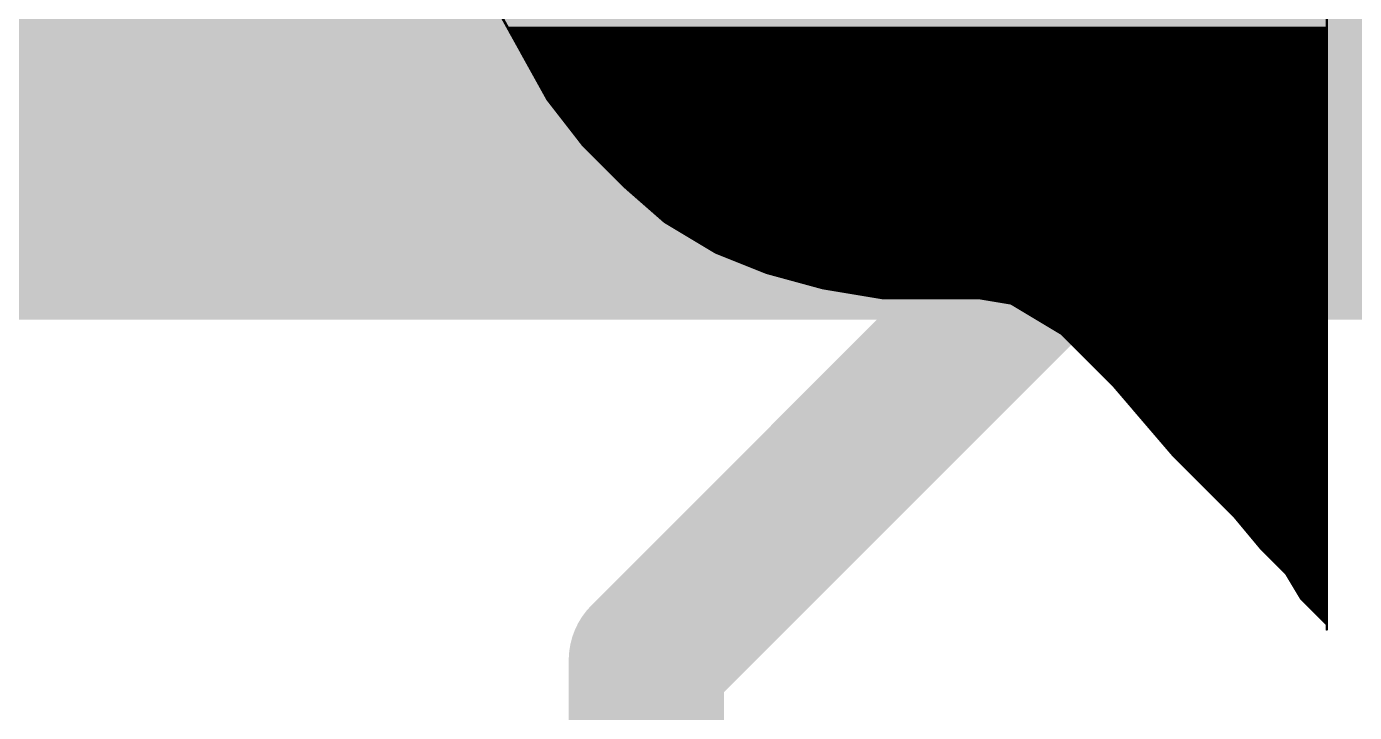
# Model space of a CAD drawing. Extents: x -42 to 65, y -18 to 21.
# Drawn here: x 7.284 to 9.892, y 4.627 to 5.973 of the extents above; entities that cross this region are included whole.
import ezdxf

# ---------------------------------------------------------------- set-up
doc = ezdxf.new("R2010")
doc.units = 0
for name, color, linetype in [('1', 12, 'CONTINUOUS'), ('16', 132, 'CONTINUOUS'), ('22', 53, 'CONTINUOUS')]:
    doc.layers.add(name, color=color, linetype=linetype)

msp = doc.modelspace()

# ---------------------------------------------------------------- linework, layer by layer
at = {"layer": '1', "const_width": 0.3048}
for points in [[(8.5014, 4.7295), (9.558, 5.7861)], [(9.558, 5.7861), (11.4367, 5.7861)], [(8.5014, 3.8202), (8.5014, 4.7295)]]:
    msp.add_lwpolyline(points, dxfattribs=at)
at = {"layer": '1', "const_width": 0.1524}
for points in [[(9.558, 5.8623, 1), (9.558, 5.7099)], [(9.6119, 5.7322, 1), (9.5041, 5.84)], [(8.5776, 4.7295, 1), (8.4252, 4.7295)], [(8.4475, 4.7834, 1), (8.5553, 4.6756)]]:
    msp.add_lwpolyline(points, format="xyb", dxfattribs=at)
at = {"layer": '16', "const_width": 1.905}
msp.add_lwpolyline([(16.51, 6.35), (1.27, 6.35)], dxfattribs=at)
at = {"layer": '22', "const_width": 0.0051}
for points in [[(9.8375, 6.1699), (9.8375, 4.7899)], [(8.3075, 5.8299), (8.2075, 6.0099)], [(8.2294, 5.9705), (9.8375, 5.9705)], [(8.2322, 5.9654), (9.8375, 5.9654)], [(8.235, 5.9603), (9.8375, 5.9603)], [(8.2378, 5.9552), (9.8375, 5.9552)], [(8.2407, 5.9501), (9.8375, 5.9501)], [(8.2435, 5.9451), (9.8375, 5.9451)], [(8.2463, 5.94), (9.8375, 5.94)], [(8.2491, 5.9349), (9.8375, 5.9349)], [(8.252, 5.9298), (9.8375, 5.9298)], [(8.2548, 5.9247), (9.8375, 5.9247)], [(8.2576, 5.9197), (9.8375, 5.9197)], [(8.2604, 5.9146), (9.8375, 5.9146)], [(8.2633, 5.9095), (9.8375, 5.9095)], [(8.2661, 5.9044), (9.8375, 5.9044)], [(8.2689, 5.8993), (9.8375, 5.8993)], [(8.2717, 5.8943), (9.8375, 5.8943)], [(8.2745, 5.8892), (9.8375, 5.8892)], [(8.2774, 5.8841), (9.8375, 5.8841)], [(8.2802, 5.879), (9.8375, 5.879)], [(8.283, 5.8739), (9.8375, 5.8739)], [(8.2858, 5.8688), (9.8375, 5.8688)], [(8.2887, 5.8638), (9.8375, 5.8638)], [(8.2915, 5.8587), (9.8375, 5.8587)], [(8.2943, 5.8536), (9.8375, 5.8536)], [(8.2971, 5.8485), (9.8375, 5.8485)], [(8.3, 5.8434), (9.8375, 5.8434)], [(8.3028, 5.8384), (9.8375, 5.8384)], [(8.3056, 5.8333), (9.8375, 5.8333)], [(8.3775, 5.7399), (8.3075, 5.8299)], [(8.3088, 5.8282), (9.8375, 5.8282)], [(8.3128, 5.8231), (9.8375, 5.8231)], [(8.3167, 5.818), (9.8375, 5.818)], [(8.3207, 5.8129), (9.8375, 5.8129)], [(8.3246, 5.8079), (9.8375, 5.8079)], [(8.3286, 5.8028), (9.8375, 5.8028)], [(8.3325, 5.7977), (9.8375, 5.7977)], [(8.3365, 5.7926), (9.8375, 5.7926)], [(8.3404, 5.7875), (9.8375, 5.7875)], [(8.3444, 5.7825), (9.8375, 5.7825)], [(8.3483, 5.7774), (9.8375, 5.7774)], [(8.3523, 5.7723), (9.8375, 5.7723)], [(8.3562, 5.7672), (9.8375, 5.7672)], [(8.3602, 5.7621), (9.8375, 5.7621)], [(8.3641, 5.7571), (9.8375, 5.7571)], [(8.3681, 5.752), (9.8375, 5.752)], [(8.372, 5.7469), (9.8375, 5.7469)], [(8.376, 5.7418), (9.8375, 5.7418)], [(8.4575, 5.6599), (8.3775, 5.7399)], [(8.3807, 5.7367), (9.8375, 5.7367)], [(8.3857, 5.7317), (9.8375, 5.7317)], [(8.3908, 5.7266), (9.8375, 5.7266)], [(8.3959, 5.7215), (9.8375, 5.7215)], [(8.401, 5.7164), (9.8375, 5.7164)], [(8.4061, 5.7113), (9.8375, 5.7113)], [(8.4111, 5.7062), (9.8375, 5.7062)], [(8.4162, 5.7012), (9.8375, 5.7012)], [(8.4213, 5.6961), (9.8375, 5.6961)], [(8.4264, 5.691), (9.8375, 5.691)], [(8.4315, 5.6859), (9.8375, 5.6859)], [(8.4365, 5.6808), (9.8375, 5.6808)], [(8.4416, 5.6758), (9.8375, 5.6758)], [(8.4467, 5.6707), (9.8375, 5.6707)], [(8.4518, 5.6656), (9.8375, 5.6656)], [(8.4569, 5.6605), (9.8375, 5.6605)], [(8.5375, 5.5899), (8.4575, 5.6599)], [(8.4626, 5.6554), (9.8375, 5.6554)], [(8.4684, 5.6504), (9.8375, 5.6504)], [(8.4742, 5.6453), (9.8375, 5.6453)], [(8.48, 5.6402), (9.8375, 5.6402)], [(8.4858, 5.6351), (9.8375, 5.6351)], [(8.4916, 5.63), (9.8375, 5.63)], [(8.4974, 5.6249), (9.8375, 5.6249)], [(8.5032, 5.6199), (9.8375, 5.6199)], [(8.5091, 5.6148), (9.8375, 5.6148)], [(8.5149, 5.6097), (9.8375, 5.6097)], [(8.5207, 5.6046), (9.8375, 5.6046)], [(8.5265, 5.5995), (9.8375, 5.5995)], [(8.5323, 5.5945), (9.8375, 5.5945)], [(8.6375, 5.5299), (8.5375, 5.5899)], [(8.5384, 5.5894), (9.8375, 5.5894)], [(8.5468, 5.5843), (9.8375, 5.5843)], [(8.5553, 5.5792), (9.8375, 5.5792)], [(8.5638, 5.5741), (9.8375, 5.5741)], [(8.5722, 5.569), (9.8375, 5.569)], [(8.5807, 5.564), (9.8375, 5.564)], [(8.5892, 5.5589), (9.8375, 5.5589)], [(8.5977, 5.5538), (9.8375, 5.5538)], [(8.6061, 5.5487), (9.8375, 5.5487)], [(8.6146, 5.5436), (9.8375, 5.5436)], [(8.6231, 5.5386), (9.8375, 5.5386)], [(8.6315, 5.5335), (9.8375, 5.5335)], [(8.7375, 5.4899), (8.6375, 5.5299)], [(8.6413, 5.5284), (9.8375, 5.5284)], [(8.654, 5.5233), (9.8375, 5.5233)], [(8.6667, 5.5182), (9.8375, 5.5182)], [(8.6794, 5.5132), (9.8375, 5.5132)], [(8.6921, 5.5081), (9.8375, 5.5081)], [(8.7048, 5.503), (9.8375, 5.503)], [(8.7175, 5.4979), (9.8375, 5.4979)], [(8.7302, 5.4928), (9.8375, 5.4928)], [(8.8475, 5.4599), (8.7375, 5.4899)], [(8.7454, 5.4878), (9.8375, 5.4878)], [(8.7641, 5.4827), (9.8375, 5.4827)], [(8.7827, 5.4776), (9.8375, 5.4776)], [(8.8013, 5.4725), (9.8375, 5.4725)], [(8.82, 5.4674), (9.8375, 5.4674)], [(8.8386, 5.4623), (9.8375, 5.4623)], [(8.9675, 5.4399), (8.8475, 5.4599)], [(8.8634, 5.4573), (9.8375, 5.4573)], [(8.8939, 5.4522), (9.8375, 5.4522)], [(8.9244, 5.4471), (9.8375, 5.4471)], [(8.9549, 5.442), (9.8375, 5.442)], [(9.1575, 5.4399), (8.9675, 5.4399)], [(9.2175, 5.4299), (9.1575, 5.4399)], [(9.1754, 5.4369), (9.8375, 5.4369)], [(9.2059, 5.4319), (9.8375, 5.4319)], [(9.2675, 5.3999), (9.2175, 5.4299)], [(9.2227, 5.4268), (9.8375, 5.4268)], [(9.2312, 5.4217), (9.8375, 5.4217)], [(9.2396, 5.4166), (9.8375, 5.4166)], [(9.2481, 5.4115), (9.8375, 5.4115)], [(9.2566, 5.4065), (9.8375, 5.4065)], [(9.2651, 5.4014), (9.8375, 5.4014)], [(9.3175, 5.3699), (9.2675, 5.3999)], [(9.2735, 5.3963), (9.8375, 5.3963)], [(9.282, 5.3912), (9.8375, 5.3912)], [(9.2905, 5.3861), (9.8375, 5.3861)], [(9.2989, 5.381), (9.8375, 5.381)], [(9.3074, 5.376), (9.8375, 5.376)], [(9.3159, 5.3709), (9.8375, 5.3709)], [(9.3675, 5.3199), (9.3175, 5.3699)], [(9.3216, 5.3658), (9.8375, 5.3658)], [(9.3267, 5.3607), (9.8375, 5.3607)], [(9.3317, 5.3556), (9.8375, 5.3556)], [(9.3368, 5.3506), (9.8375, 5.3506)], [(9.3419, 5.3455), (9.8375, 5.3455)], [(9.347, 5.3404), (9.8375, 5.3404)], [(9.3521, 5.3353), (9.8375, 5.3353)], [(9.3572, 5.3302), (9.8375, 5.3302)], [(9.3622, 5.3251), (9.8375, 5.3251)], [(9.3673, 5.3201), (9.8375, 5.3201)], [(9.4175, 5.2699), (9.3675, 5.3199)], [(9.3724, 5.315), (9.8375, 5.315)], [(9.3775, 5.3099), (9.8375, 5.3099)], [(9.3826, 5.3048), (9.8375, 5.3048)], [(9.3876, 5.2997), (9.8375, 5.2997)], [(9.3927, 5.2947), (9.8375, 5.2947)], [(9.3978, 5.2896), (9.8375, 5.2896)], [(9.4029, 5.2845), (9.8375, 5.2845)], [(9.408, 5.2794), (9.8375, 5.2794)], [(9.413, 5.2743), (9.8375, 5.2743)], [(9.4775, 5.1999), (9.4175, 5.2699)], [(9.418, 5.2693), (9.8375, 5.2693)], [(9.4224, 5.2642), (9.8375, 5.2642)], [(9.4267, 5.2591), (9.8375, 5.2591)], [(9.4311, 5.254), (9.8375, 5.254)], [(9.4355, 5.2489), (9.8375, 5.2489)], [(9.4398, 5.2439), (9.8375, 5.2439)], [(9.4442, 5.2388), (9.8375, 5.2388)], [(9.4485, 5.2337), (9.8375, 5.2337)], [(9.4529, 5.2286), (9.8375, 5.2286)], [(9.4572, 5.2235), (9.8375, 5.2235)], [(9.4616, 5.2184), (9.8375, 5.2184)], [(9.4659, 5.2134), (9.8375, 5.2134)], [(9.4703, 5.2083), (9.8375, 5.2083)], [(9.4747, 5.2032), (9.8375, 5.2032)], [(9.5375, 5.1299), (9.4775, 5.1999)], [(9.479, 5.1981), (9.8375, 5.1981)], [(9.4834, 5.193), (9.8375, 5.193)], [(9.4877, 5.188), (9.8375, 5.188)], [(9.4921, 5.1829), (9.8375, 5.1829)], [(9.4964, 5.1778), (9.8375, 5.1778)], [(9.5008, 5.1727), (9.8375, 5.1727)], [(9.5051, 5.1676), (9.8375, 5.1676)], [(9.5095, 5.1626), (9.8375, 5.1626)], [(9.5138, 5.1575), (9.8375, 5.1575)], [(9.5182, 5.1524), (9.8375, 5.1524)], [(9.5226, 5.1473), (9.8375, 5.1473)], [(9.5269, 5.1422), (9.8375, 5.1422)], [(9.5313, 5.1371), (9.8375, 5.1371)], [(9.5356, 5.1321), (9.8375, 5.1321)], [(9.5975, 5.0699), (9.5375, 5.1299)], [(9.5404, 5.127), (9.8375, 5.127)], [(9.5455, 5.1219), (9.8375, 5.1219)], [(9.5506, 5.1168), (9.8375, 5.1168)], [(9.5556, 5.1117), (9.8375, 5.1117)], [(9.5607, 5.1067), (9.8375, 5.1067)], [(9.5658, 5.1016), (9.8375, 5.1016)], [(9.5709, 5.0965), (9.8375, 5.0965)], [(9.576, 5.0914), (9.8375, 5.0914)], [(9.5811, 5.0863), (9.8375, 5.0863)], [(9.5861, 5.0812), (9.8375, 5.0812)], [(9.5912, 5.0762), (9.8375, 5.0762)], [(9.5963, 5.0711), (9.8375, 5.0711)], [(9.6575, 5.0099), (9.5975, 5.0699)], [(9.6014, 5.066), (9.8375, 5.066)], [(9.6065, 5.0609), (9.8375, 5.0609)], [(9.6115, 5.0558), (9.8375, 5.0558)], [(9.6166, 5.0508), (9.8375, 5.0508)], [(9.6217, 5.0457), (9.8375, 5.0457)], [(9.6268, 5.0406), (9.8375, 5.0406)], [(9.6319, 5.0355), (9.8375, 5.0355)], [(9.6369, 5.0304), (9.8375, 5.0304)], [(9.642, 5.0254), (9.8375, 5.0254)], [(9.6471, 5.0203), (9.8375, 5.0203)], [(9.6522, 5.0152), (9.8375, 5.0152)], [(9.6573, 5.0101), (9.8375, 5.0101)], [(9.7075, 4.9499), (9.6575, 5.0099)], [(9.6615, 5.005), (9.8375, 5.005)], [(9.6658, 5), (9.8375, 5)], [(9.67, 4.9949), (9.8375, 4.9949)], [(9.6742, 4.9898), (9.8375, 4.9898)], [(9.6785, 4.9847), (9.8375, 4.9847)], [(9.6827, 4.9796), (9.8375, 4.9796)], [(9.6869, 4.9745), (9.8375, 4.9745)], [(9.6912, 4.9695), (9.8375, 4.9695)], [(9.6954, 4.9644), (9.8375, 4.9644)], [(9.6996, 4.9593), (9.8375, 4.9593)], [(9.7039, 4.9542), (9.8375, 4.9542)], [(9.7575, 4.8999), (9.7075, 4.9499)], [(9.7082, 4.9491), (9.8375, 4.9491)], [(9.7133, 4.9441), (9.8375, 4.9441)], [(9.7184, 4.939), (9.8375, 4.939)], [(9.7235, 4.9339), (9.8375, 4.9339)], [(9.7286, 4.9288), (9.8375, 4.9288)], [(9.7337, 4.9237), (9.8375, 4.9237)], [(9.7387, 4.9187), (9.8375, 4.9187)], [(9.7438, 4.9136), (9.8375, 4.9136)], [(9.7489, 4.9085), (9.8375, 4.9085)], [(9.754, 4.9034), (9.8375, 4.9034)], [(9.7875, 4.8499), (9.7575, 4.8999)], [(9.7584, 4.8983), (9.8375, 4.8983)], [(9.7615, 4.8932), (9.8375, 4.8932)], [(9.7645, 4.8882), (9.8375, 4.8882)], [(9.7676, 4.8831), (9.8375, 4.8831)], [(9.7706, 4.878), (9.8375, 4.878)], [(9.7737, 4.8729), (9.8375, 4.8729)], [(9.7767, 4.8678), (9.8375, 4.8678)], [(9.7798, 4.8628), (9.8375, 4.8628)], [(9.7828, 4.8577), (9.8375, 4.8577)], [(9.7859, 4.8526), (9.8375, 4.8526)], [(9.8175, 4.8199), (9.7875, 4.8499)], [(9.7899, 4.8475), (9.8375, 4.8475)], [(9.795, 4.8424), (9.8375, 4.8424)], [(9.8, 4.8373), (9.8375, 4.8373)], [(9.8051, 4.8323), (9.8375, 4.8323)], [(9.8102, 4.8272), (9.8375, 4.8272)], [(9.8153, 4.8221), (9.8375, 4.8221)], [(9.8375, 4.7999), (9.8175, 4.8199)], [(9.8204, 4.817), (9.8375, 4.817)], [(9.8254, 4.8119), (9.8375, 4.8119)], [(9.8305, 4.8069), (9.8375, 4.8069)], [(9.8356, 4.8018), (9.8375, 4.8018)], [(9.8375, 4.7899), (9.8375, 4.7999)]]:
    msp.add_lwpolyline(points, dxfattribs=at)
at = {"layer": '22', "const_width": 0.0025}
for points in [[(8.2294, 5.9717, 1), (8.2294, 5.9692)], [(9.8375, 5.9692, 1), (9.8375, 5.9717)], [(8.2322, 5.9667, 1), (8.2322, 5.9641)], [(8.235, 5.9616, 1), (8.235, 5.959)], [(8.2378, 5.9565, 1), (8.2378, 5.954)], [(8.2407, 5.9514, 1), (8.2407, 5.9489)], [(8.2435, 5.9463, 1), (8.2435, 5.9438)], [(9.8375, 5.9641, 1), (9.8375, 5.9667)], [(9.8375, 5.959, 1), (9.8375, 5.9616)], [(9.8375, 5.954, 1), (9.8375, 5.9565)], [(9.8375, 5.9489, 1), (9.8375, 5.9514)], [(9.8375, 5.9438, 1), (9.8375, 5.9463)], [(8.2463, 5.9413, 1), (8.2463, 5.9387)], [(8.2491, 5.9362, 1), (8.2491, 5.9336)], [(8.252, 5.9311, 1), (8.252, 5.9285)], [(8.2548, 5.926, 1), (8.2548, 5.9235)], [(8.2576, 5.9209, 1), (8.2576, 5.9184)], [(9.8375, 5.9387, 1), (9.8375, 5.9413)], [(9.8375, 5.9336, 1), (9.8375, 5.9362)], [(9.8375, 5.9285, 1), (9.8375, 5.9311)], [(9.8375, 5.9235, 1), (9.8375, 5.926)], [(9.8375, 5.9184, 1), (9.8375, 5.9209)], [(8.2604, 5.9158, 1), (8.2604, 5.9133)], [(8.2633, 5.9108, 1), (8.2633, 5.9082)], [(8.2661, 5.9057, 1), (8.2661, 5.9031)], [(8.2689, 5.9006, 1), (8.2689, 5.8981)], [(8.2717, 5.8955, 1), (8.2717, 5.893)], [(9.8375, 5.9133, 1), (9.8375, 5.9158)], [(9.8375, 5.9082, 1), (9.8375, 5.9108)], [(9.8375, 5.9031, 1), (9.8375, 5.9057)], [(9.8375, 5.8981, 1), (9.8375, 5.9006)], [(9.8375, 5.893, 1), (9.8375, 5.8955)], [(8.2745, 5.8904, 1), (8.2745, 5.8879)], [(8.2774, 5.8854, 1), (8.2774, 5.8828)], [(8.2802, 5.8803, 1), (8.2802, 5.8777)], [(8.283, 5.8752, 1), (8.283, 5.8727)], [(8.2858, 5.8701, 1), (8.2858, 5.8676)], [(9.8375, 5.8879, 1), (9.8375, 5.8904)], [(9.8375, 5.8828, 1), (9.8375, 5.8854)], [(9.8375, 5.8777, 1), (9.8375, 5.8803)], [(9.8375, 5.8727, 1), (9.8375, 5.8752)], [(9.8375, 5.8676, 1), (9.8375, 5.8701)], [(8.2887, 5.865, 1), (8.2887, 5.8625)], [(8.2915, 5.86, 1), (8.2915, 5.8574)], [(8.2943, 5.8549, 1), (8.2943, 5.8523)], [(8.2971, 5.8498, 1), (8.2971, 5.8472)], [(8.3, 5.8447, 1), (8.3, 5.8422)], [(8.3028, 5.8396, 1), (8.3028, 5.8371)], [(9.8375, 5.8625, 1), (9.8375, 5.865)], [(9.8375, 5.8574, 1), (9.8375, 5.86)], [(9.8375, 5.8523, 1), (9.8375, 5.8549)], [(9.8375, 5.8472, 1), (9.8375, 5.8498)], [(9.8375, 5.8422, 1), (9.8375, 5.8447)], [(9.8375, 5.8371, 1), (9.8375, 5.8396)], [(8.3056, 5.8345, 1), (8.3056, 5.832)], [(8.3085, 5.8307, 1), (8.3065, 5.8291)], [(8.3063, 5.8293, 1), (8.3086, 5.8305)], [(8.3088, 5.8295, 1), (8.3088, 5.8269)], [(8.3128, 5.8244, 1), (8.3128, 5.8218)], [(8.3167, 5.8193, 1), (8.3167, 5.8168)], [(8.3207, 5.8142, 1), (8.3207, 5.8117)], [(9.8375, 5.832, 1), (9.8375, 5.8345)], [(9.8375, 5.8269, 1), (9.8375, 5.8295)], [(9.8375, 5.8218, 1), (9.8375, 5.8244)], [(9.8375, 5.8168, 1), (9.8375, 5.8193)], [(9.8375, 5.8117, 1), (9.8375, 5.8142)], [(8.3246, 5.8091, 1), (8.3246, 5.8066)], [(8.3286, 5.8041, 1), (8.3286, 5.8015)], [(8.3325, 5.799, 1), (8.3325, 5.7964)], [(8.3365, 5.7939, 1), (8.3365, 5.7914)], [(8.3404, 5.7888, 1), (8.3404, 5.7863)], [(9.8375, 5.8066, 1), (9.8375, 5.8091)], [(9.8375, 5.8015, 1), (9.8375, 5.8041)], [(9.8375, 5.7964, 1), (9.8375, 5.799)], [(9.8375, 5.7914, 1), (9.8375, 5.7939)], [(9.8375, 5.7863, 1), (9.8375, 5.7888)], [(8.3444, 5.7837, 1), (8.3444, 5.7812)], [(8.3483, 5.7787, 1), (8.3483, 5.7761)], [(8.3523, 5.7736, 1), (8.3523, 5.771)], [(8.3562, 5.7685, 1), (8.3562, 5.7659)], [(8.3602, 5.7634, 1), (8.3602, 5.7609)], [(9.8375, 5.7812, 1), (9.8375, 5.7837)], [(9.8375, 5.7761, 1), (9.8375, 5.7787)], [(9.8375, 5.771, 1), (9.8375, 5.7736)], [(9.8375, 5.7659, 1), (9.8375, 5.7685)], [(9.8375, 5.7609, 1), (9.8375, 5.7634)], [(8.3641, 5.7583, 1), (8.3641, 5.7558)], [(8.3681, 5.7532, 1), (8.3681, 5.7507)], [(8.372, 5.7482, 1), (8.372, 5.7456)], [(8.376, 5.7431, 1), (8.376, 5.7405)], [(8.3784, 5.7408, 1), (8.3766, 5.739)], [(8.3765, 5.7391, 1), (8.3785, 5.7407)], [(8.3807, 5.738, 1), (8.3807, 5.7355)], [(9.8375, 5.7558, 1), (9.8375, 5.7583)], [(9.8375, 5.7507, 1), (9.8375, 5.7532)], [(9.8375, 5.7456, 1), (9.8375, 5.7482)], [(9.8375, 5.7405, 1), (9.8375, 5.7431)], [(9.8375, 5.7355, 1), (9.8375, 5.738)], [(8.3857, 5.7329, 1), (8.3857, 5.7304)], [(8.3908, 5.7278, 1), (8.3908, 5.7253)], [(8.3959, 5.7228, 1), (8.3959, 5.7202)], [(8.401, 5.7177, 1), (8.401, 5.7151)], [(8.4061, 5.7126, 1), (8.4061, 5.7101)], [(9.8375, 5.7304, 1), (9.8375, 5.7329)], [(9.8375, 5.7253, 1), (9.8375, 5.7278)], [(9.8375, 5.7202, 1), (9.8375, 5.7228)], [(9.8375, 5.7151, 1), (9.8375, 5.7177)], [(9.8375, 5.7101, 1), (9.8375, 5.7126)], [(8.4111, 5.7075, 1), (8.4111, 5.705)], [(8.4162, 5.7024, 1), (8.4162, 5.6999)], [(8.4213, 5.6974, 1), (8.4213, 5.6948)], [(8.4264, 5.6923, 1), (8.4264, 5.6897)], [(8.4315, 5.6872, 1), (8.4315, 5.6846)], [(9.8375, 5.705, 1), (9.8375, 5.7075)], [(9.8375, 5.6999, 1), (9.8375, 5.7024)], [(9.8375, 5.6948, 1), (9.8375, 5.6974)], [(9.8375, 5.6897, 1), (9.8375, 5.6923)], [(9.8375, 5.6846, 1), (9.8375, 5.6872)], [(8.4365, 5.6821, 1), (8.4365, 5.6796)], [(8.4416, 5.677, 1), (8.4416, 5.6745)], [(8.4467, 5.6719, 1), (8.4467, 5.6694)], [(8.4518, 5.6669, 1), (8.4518, 5.6643)], [(8.4569, 5.6618, 1), (8.4569, 5.6592)], [(8.4583, 5.6609, 1), (8.4566, 5.659)], [(8.4566, 5.659, 1), (8.4584, 5.6608)], [(9.8375, 5.6796, 1), (9.8375, 5.6821)], [(9.8375, 5.6745, 1), (9.8375, 5.677)], [(9.8375, 5.6694, 1), (9.8375, 5.6719)], [(9.8375, 5.6643, 1), (9.8375, 5.6669)], [(9.8375, 5.6592, 1), (9.8375, 5.6618)], [(8.4626, 5.6567, 1), (8.4626, 5.6542)], [(8.4684, 5.6516, 1), (8.4684, 5.6491)], [(8.4742, 5.6465, 1), (8.4742, 5.644)], [(8.48, 5.6415, 1), (8.48, 5.6389)], [(8.4858, 5.6364, 1), (8.4858, 5.6338)], [(8.4916, 5.6313, 1), (8.4916, 5.6288)], [(9.8375, 5.6542, 1), (9.8375, 5.6567)], [(9.8375, 5.6491, 1), (9.8375, 5.6516)], [(9.8375, 5.644, 1), (9.8375, 5.6465)], [(9.8375, 5.6389, 1), (9.8375, 5.6415)], [(9.8375, 5.6338, 1), (9.8375, 5.6364)], [(9.8375, 5.6288, 1), (9.8375, 5.6313)], [(8.4974, 5.6262, 1), (8.4974, 5.6237)], [(8.5032, 5.6211, 1), (8.5032, 5.6186)], [(8.5091, 5.6161, 1), (8.5091, 5.6135)], [(8.5149, 5.611, 1), (8.5149, 5.6084)], [(8.5207, 5.6059, 1), (8.5207, 5.6033)], [(9.8375, 5.6237, 1), (9.8375, 5.6262)], [(9.8375, 5.6186, 1), (9.8375, 5.6211)], [(9.8375, 5.6135, 1), (9.8375, 5.6161)], [(9.8375, 5.6084, 1), (9.8375, 5.611)], [(9.8375, 5.6033, 1), (9.8375, 5.6059)], [(8.5265, 5.6008, 1), (8.5265, 5.5983)], [(8.5323, 5.5957, 1), (8.5323, 5.5932)], [(8.5381, 5.591, 1), (8.5368, 5.5888)], [(8.5366, 5.589, 1), (8.5383, 5.5909)], [(8.5384, 5.5906, 1), (8.5384, 5.5881)], [(8.5468, 5.5856, 1), (8.5468, 5.583)], [(8.5553, 5.5805, 1), (8.5553, 5.5779)], [(9.8375, 5.5983, 1), (9.8375, 5.6008)], [(9.8375, 5.5932, 1), (9.8375, 5.5957)], [(9.8375, 5.5881, 1), (9.8375, 5.5906)], [(9.8375, 5.583, 1), (9.8375, 5.5856)], [(9.8375, 5.5779, 1), (9.8375, 5.5805)], [(8.5638, 5.5754, 1), (8.5638, 5.5729)], [(8.5722, 5.5703, 1), (8.5722, 5.5678)], [(8.5807, 5.5652, 1), (8.5807, 5.5627)], [(8.5892, 5.5602, 1), (8.5892, 5.5576)], [(8.5977, 5.5551, 1), (8.5977, 5.5525)], [(9.8375, 5.5729, 1), (9.8375, 5.5754)], [(9.8375, 5.5678, 1), (9.8375, 5.5703)], [(9.8375, 5.5627, 1), (9.8375, 5.5652)], [(9.8375, 5.5576, 1), (9.8375, 5.5602)], [(9.8375, 5.5525, 1), (9.8375, 5.5551)], [(8.6061, 5.55, 1), (8.6061, 5.5475)], [(8.6146, 5.5449, 1), (8.6146, 5.5424)], [(8.6231, 5.5398, 1), (8.6231, 5.5373)], [(8.6315, 5.5348, 1), (8.6315, 5.5322)], [(8.6379, 5.5311, 1), (8.637, 5.5287)], [(8.6368, 5.5288, 1), (8.6381, 5.531)], [(8.6413, 5.5297, 1), (8.6413, 5.5271)], [(9.8375, 5.5475, 1), (9.8375, 5.55)], [(9.8375, 5.5424, 1), (9.8375, 5.5449)], [(9.8375, 5.5373, 1), (9.8375, 5.5398)], [(9.8375, 5.5322, 1), (9.8375, 5.5348)], [(9.8375, 5.5271, 1), (9.8375, 5.5297)], [(8.654, 5.5246, 1), (8.654, 5.522)], [(8.6667, 5.5195, 1), (8.6667, 5.517)], [(8.6794, 5.5144, 1), (8.6794, 5.5119)], [(8.6921, 5.5093, 1), (8.6921, 5.5068)], [(8.7048, 5.5043, 1), (8.7048, 5.5017)], [(9.8375, 5.522, 1), (9.8375, 5.5246)], [(9.8375, 5.517, 1), (9.8375, 5.5195)], [(9.8375, 5.5119, 1), (9.8375, 5.5144)], [(9.8375, 5.5068, 1), (9.8375, 5.5093)], [(9.8375, 5.5017, 1), (9.8375, 5.5043)], [(8.7175, 5.4992, 1), (8.7175, 5.4966)], [(8.7302, 5.4941, 1), (8.7302, 5.4916)], [(8.7378, 5.4911, 1), (8.7371, 5.4887)], [(8.737, 5.4887, 1), (8.7379, 5.4911)], [(8.7454, 5.489, 1), (8.7454, 5.4865)], [(8.7641, 5.4839, 1), (8.7641, 5.4814)], [(8.7827, 5.4789, 1), (8.7827, 5.4763)], [(9.8375, 5.4966, 1), (9.8375, 5.4992)], [(9.8375, 5.4916, 1), (9.8375, 5.4941)], [(9.8375, 5.4865, 1), (9.8375, 5.489)], [(9.8375, 5.4814, 1), (9.8375, 5.4839)], [(9.8375, 5.4763, 1), (9.8375, 5.4789)], [(8.8013, 5.4738, 1), (8.8013, 5.4712)], [(8.82, 5.4687, 1), (8.82, 5.4662)], [(8.8386, 5.4636, 1), (8.8386, 5.4611)], [(8.8477, 5.4612, 1), (8.8473, 5.4587)], [(8.8471, 5.4587, 1), (8.8478, 5.4611)], [(8.8634, 5.4585, 1), (8.8634, 5.456)], [(8.8939, 5.4535, 1), (8.8939, 5.4509)], [(8.9244, 5.4484, 1), (8.9244, 5.4458)], [(9.8375, 5.4712, 1), (9.8375, 5.4738)], [(9.8375, 5.4662, 1), (9.8375, 5.4687)], [(9.8375, 5.4611, 1), (9.8375, 5.4636)], [(9.8375, 5.456, 1), (9.8375, 5.4585)], [(9.8375, 5.4509, 1), (9.8375, 5.4535)], [(9.8375, 5.4458, 1), (9.8375, 5.4484)], [(8.9549, 5.4433, 1), (8.9549, 5.4407)], [(8.9675, 5.4412, 1), (8.9675, 5.4387)], [(8.9673, 5.4387, 1), (8.9677, 5.4412)], [(9.1577, 5.4412, 1), (9.1573, 5.4387)], [(9.1575, 5.4387, 1), (9.1575, 5.4412)], [(9.1754, 5.4382, 1), (9.1754, 5.4357)], [(9.2059, 5.4331, 1), (9.2059, 5.4306)], [(9.2181, 5.431, 1), (9.2168, 5.4288)], [(9.2173, 5.4287, 1), (9.2177, 5.4312)], [(9.2227, 5.428, 1), (9.2227, 5.4255)], [(9.2312, 5.423, 1), (9.2312, 5.4204)], [(9.8375, 5.4407, 1), (9.8375, 5.4433)], [(9.8375, 5.4357, 1), (9.8375, 5.4382)], [(9.8375, 5.4306, 1), (9.8375, 5.4331)], [(9.8375, 5.4255, 1), (9.8375, 5.428)], [(9.8375, 5.4204, 1), (9.8375, 5.423)], [(9.2396, 5.4179, 1), (9.2396, 5.4153)], [(9.2481, 5.4128, 1), (9.2481, 5.4103)], [(9.2566, 5.4077, 1), (9.2566, 5.4052)], [(9.2651, 5.4026, 1), (9.2651, 5.4001)], [(9.2681, 5.401, 1), (9.2668, 5.3988)], [(9.2668, 5.3988, 1), (9.2681, 5.401)], [(9.2735, 5.3976, 1), (9.2735, 5.395)], [(9.8375, 5.4153, 1), (9.8375, 5.4179)], [(9.8375, 5.4103, 1), (9.8375, 5.4128)], [(9.8375, 5.4052, 1), (9.8375, 5.4077)], [(9.8375, 5.4001, 1), (9.8375, 5.4026)], [(9.8375, 5.395, 1), (9.8375, 5.3976)], [(9.282, 5.3925, 1), (9.282, 5.3899)], [(9.2905, 5.3874, 1), (9.2905, 5.3849)], [(9.2989, 5.3823, 1), (9.2989, 5.3798)], [(9.3074, 5.3772, 1), (9.3074, 5.3747)], [(9.3159, 5.3722, 1), (9.3159, 5.3696)], [(9.3184, 5.3708, 1), (9.3166, 5.369)], [(9.3168, 5.3688, 1), (9.3181, 5.371)], [(9.8375, 5.3899, 1), (9.8375, 5.3925)], [(9.8375, 5.3849, 1), (9.8375, 5.3874)], [(9.8375, 5.3798, 1), (9.8375, 5.3823)], [(9.8375, 5.3747, 1), (9.8375, 5.3772)], [(9.8375, 5.3696, 1), (9.8375, 5.3722)], [(9.3216, 5.3671, 1), (9.3216, 5.3645)], [(9.3267, 5.362, 1), (9.3267, 5.3594)], [(9.3317, 5.3569, 1), (9.3317, 5.3544)], [(9.3368, 5.3518, 1), (9.3368, 5.3493)], [(9.3419, 5.3467, 1), (9.3419, 5.3442)], [(9.8375, 5.3645, 1), (9.8375, 5.3671)], [(9.8375, 5.3594, 1), (9.8375, 5.362)], [(9.8375, 5.3544, 1), (9.8375, 5.3569)], [(9.8375, 5.3493, 1), (9.8375, 5.3518)], [(9.8375, 5.3442, 1), (9.8375, 5.3467)], [(9.347, 5.3417, 1), (9.347, 5.3391)], [(9.3521, 5.3366, 1), (9.3521, 5.334)], [(9.3572, 5.3315, 1), (9.3572, 5.329)], [(9.3622, 5.3264, 1), (9.3622, 5.3239)], [(9.3673, 5.3213, 1), (9.3673, 5.3188)], [(9.3684, 5.3208, 1), (9.3666, 5.319)], [(9.3666, 5.319, 1), (9.3684, 5.3208)], [(9.8375, 5.3391, 1), (9.8375, 5.3417)], [(9.8375, 5.334, 1), (9.8375, 5.3366)], [(9.8375, 5.329, 1), (9.8375, 5.3315)], [(9.8375, 5.3239, 1), (9.8375, 5.3264)], [(9.8375, 5.3188, 1), (9.8375, 5.3213)], [(9.3724, 5.3163, 1), (9.3724, 5.3137)], [(9.3775, 5.3112, 1), (9.3775, 5.3086)], [(9.3826, 5.3061, 1), (9.3826, 5.3036)], [(9.3876, 5.301, 1), (9.3876, 5.2985)], [(9.3927, 5.2959, 1), (9.3927, 5.2934)], [(9.8375, 5.3137, 1), (9.8375, 5.3163)], [(9.8375, 5.3086, 1), (9.8375, 5.3112)], [(9.8375, 5.3036, 1), (9.8375, 5.3061)], [(9.8375, 5.2985, 1), (9.8375, 5.301)], [(9.8375, 5.2934, 1), (9.8375, 5.2959)], [(9.3978, 5.2909, 1), (9.3978, 5.2883)], [(9.4029, 5.2858, 1), (9.4029, 5.2832)], [(9.408, 5.2807, 1), (9.408, 5.2781)], [(9.413, 5.2756, 1), (9.413, 5.2731)], [(9.4184, 5.2707, 1), (9.4165, 5.2691)], [(9.4166, 5.269, 1), (9.4184, 5.2708)], [(9.418, 5.2705, 1), (9.418, 5.268)], [(9.8375, 5.2883, 1), (9.8375, 5.2909)], [(9.8375, 5.2832, 1), (9.8375, 5.2858)], [(9.8375, 5.2781, 1), (9.8375, 5.2807)], [(9.8375, 5.2731, 1), (9.8375, 5.2756)], [(9.8375, 5.268, 1), (9.8375, 5.2705)], [(9.4224, 5.2654, 1), (9.4224, 5.2629)], [(9.4267, 5.2604, 1), (9.4267, 5.2578)], [(9.4311, 5.2553, 1), (9.4311, 5.2527)], [(9.4355, 5.2502, 1), (9.4355, 5.2477)], [(9.4398, 5.2451, 1), (9.4398, 5.2426)], [(9.4442, 5.24, 1), (9.4442, 5.2375)], [(9.8375, 5.2629, 1), (9.8375, 5.2654)], [(9.8375, 5.2578, 1), (9.8375, 5.2604)], [(9.8375, 5.2527, 1), (9.8375, 5.2553)], [(9.8375, 5.2477, 1), (9.8375, 5.2502)], [(9.8375, 5.2426, 1), (9.8375, 5.2451)], [(9.8375, 5.2375, 1), (9.8375, 5.24)], [(9.4485, 5.235, 1), (9.4485, 5.2324)], [(9.4529, 5.2299, 1), (9.4529, 5.2273)], [(9.4572, 5.2248, 1), (9.4572, 5.2223)], [(9.4616, 5.2197, 1), (9.4616, 5.2172)], [(9.4659, 5.2146, 1), (9.4659, 5.2121)], [(9.8375, 5.2324, 1), (9.8375, 5.235)], [(9.8375, 5.2273, 1), (9.8375, 5.2299)], [(9.8375, 5.2223, 1), (9.8375, 5.2248)], [(9.8375, 5.2172, 1), (9.8375, 5.2197)], [(9.8375, 5.2121, 1), (9.8375, 5.2146)], [(9.4703, 5.2096, 1), (9.4703, 5.207)], [(9.4747, 5.2045, 1), (9.4747, 5.2019)], [(9.4784, 5.2007, 1), (9.4765, 5.1991)], [(9.4765, 5.1991, 1), (9.4784, 5.2007)], [(9.479, 5.1994, 1), (9.479, 5.1968)], [(9.4834, 5.1943, 1), (9.4834, 5.1918)], [(9.4877, 5.1892, 1), (9.4877, 5.1867)], [(9.8375, 5.207, 1), (9.8375, 5.2096)], [(9.8375, 5.2019, 1), (9.8375, 5.2045)], [(9.8375, 5.1968, 1), (9.8375, 5.1994)], [(9.8375, 5.1918, 1), (9.8375, 5.1943)], [(9.8375, 5.1867, 1), (9.8375, 5.1892)], [(9.4921, 5.1841, 1), (9.4921, 5.1816)], [(9.4964, 5.1791, 1), (9.4964, 5.1765)], [(9.5008, 5.174, 1), (9.5008, 5.1714)], [(9.5051, 5.1689, 1), (9.5051, 5.1664)], [(9.5095, 5.1638, 1), (9.5095, 5.1613)], [(9.8375, 5.1816, 1), (9.8375, 5.1841)], [(9.8375, 5.1765, 1), (9.8375, 5.1791)], [(9.8375, 5.1714, 1), (9.8375, 5.174)], [(9.8375, 5.1664, 1), (9.8375, 5.1689)], [(9.8375, 5.1613, 1), (9.8375, 5.1638)], [(9.5138, 5.1587, 1), (9.5138, 5.1562)], [(9.5182, 5.1537, 1), (9.5182, 5.1511)], [(9.5226, 5.1486, 1), (9.5226, 5.146)], [(9.5269, 5.1435, 1), (9.5269, 5.141)], [(9.5313, 5.1384, 1), (9.5313, 5.1359)], [(9.8375, 5.1562, 1), (9.8375, 5.1587)], [(9.8375, 5.1511, 1), (9.8375, 5.1537)], [(9.8375, 5.146, 1), (9.8375, 5.1486)], [(9.8375, 5.141, 1), (9.8375, 5.1435)], [(9.8375, 5.1359, 1), (9.8375, 5.1384)], [(9.5356, 5.1333, 1), (9.5356, 5.1308)], [(9.5384, 5.1308, 1), (9.5366, 5.129)], [(9.5365, 5.1291, 1), (9.5384, 5.1307)], [(9.5404, 5.1283, 1), (9.5404, 5.1257)], [(9.5455, 5.1232, 1), (9.5455, 5.1206)], [(9.5506, 5.1181, 1), (9.5506, 5.1155)], [(9.5556, 5.113, 1), (9.5556, 5.1105)], [(9.8375, 5.1308, 1), (9.8375, 5.1333)], [(9.8375, 5.1257, 1), (9.8375, 5.1283)], [(9.8375, 5.1206, 1), (9.8375, 5.1232)], [(9.8375, 5.1155, 1), (9.8375, 5.1181)], [(9.8375, 5.1105, 1), (9.8375, 5.113)], [(9.5607, 5.1079, 1), (9.5607, 5.1054)], [(9.5658, 5.1028, 1), (9.5658, 5.1003)], [(9.5709, 5.0978, 1), (9.5709, 5.0952)], [(9.576, 5.0927, 1), (9.576, 5.0901)], [(9.5811, 5.0876, 1), (9.5811, 5.0851)], [(9.8375, 5.1054, 1), (9.8375, 5.1079)], [(9.8375, 5.1003, 1), (9.8375, 5.1028)], [(9.8375, 5.0952, 1), (9.8375, 5.0978)], [(9.8375, 5.0901, 1), (9.8375, 5.0927)], [(9.8375, 5.0851, 1), (9.8375, 5.0876)], [(9.5861, 5.0825, 1), (9.5861, 5.08)], [(9.5912, 5.0774, 1), (9.5912, 5.0749)], [(9.5963, 5.0724, 1), (9.5963, 5.0698)], [(9.5984, 5.0708, 1), (9.5966, 5.069)], [(9.5966, 5.069, 1), (9.5984, 5.0708)], [(9.6014, 5.0673, 1), (9.6014, 5.0647)], [(9.6065, 5.0622, 1), (9.6065, 5.0597)], [(9.8375, 5.08, 1), (9.8375, 5.0825)], [(9.8375, 5.0749, 1), (9.8375, 5.0774)], [(9.8375, 5.0698, 1), (9.8375, 5.0724)], [(9.8375, 5.0647, 1), (9.8375, 5.0673)], [(9.8375, 5.0597, 1), (9.8375, 5.0622)], [(9.6115, 5.0571, 1), (9.6115, 5.0546)], [(9.6166, 5.052, 1), (9.6166, 5.0495)], [(9.6217, 5.047, 1), (9.6217, 5.0444)], [(9.6268, 5.0419, 1), (9.6268, 5.0393)], [(9.6319, 5.0368, 1), (9.6319, 5.0342)], [(9.6369, 5.0317, 1), (9.6369, 5.0292)], [(9.8375, 5.0546, 1), (9.8375, 5.0571)], [(9.8375, 5.0495, 1), (9.8375, 5.052)], [(9.8375, 5.0444, 1), (9.8375, 5.047)], [(9.8375, 5.0393, 1), (9.8375, 5.0419)], [(9.8375, 5.0342, 1), (9.8375, 5.0368)], [(9.8375, 5.0292, 1), (9.8375, 5.0317)], [(9.642, 5.0266, 1), (9.642, 5.0241)], [(9.6471, 5.0215, 1), (9.6471, 5.019)], [(9.6522, 5.0165, 1), (9.6522, 5.0139)], [(9.6573, 5.0114, 1), (9.6573, 5.0088)], [(9.6584, 5.0107, 1), (9.6565, 5.0091)], [(9.6566, 5.009, 1), (9.6584, 5.0108)], [(9.6615, 5.0063, 1), (9.6615, 5.0038)], [(9.8375, 5.0241, 1), (9.8375, 5.0266)], [(9.8375, 5.019, 1), (9.8375, 5.0215)], [(9.8375, 5.0139, 1), (9.8375, 5.0165)], [(9.8375, 5.0088, 1), (9.8375, 5.0114)], [(9.8375, 5.0038, 1), (9.8375, 5.0063)], [(9.6658, 5.0012, 1), (9.6658, 4.9987)], [(9.67, 4.9961, 1), (9.67, 4.9936)], [(9.6742, 4.9911, 1), (9.6742, 4.9885)], [(9.6785, 4.986, 1), (9.6785, 4.9834)], [(9.6827, 4.9809, 1), (9.6827, 4.9784)], [(9.8375, 4.9987, 1), (9.8375, 5.0012)], [(9.8375, 4.9936, 1), (9.8375, 4.9961)], [(9.8375, 4.9885, 1), (9.8375, 4.9911)], [(9.8375, 4.9834, 1), (9.8375, 4.986)], [(9.8375, 4.9784, 1), (9.8375, 4.9809)], [(9.6869, 4.9758, 1), (9.6869, 4.9733)], [(9.6912, 4.9707, 1), (9.6912, 4.9682)], [(9.6954, 4.9657, 1), (9.6954, 4.9631)], [(9.6996, 4.9606, 1), (9.6996, 4.958)], [(9.7039, 4.9555, 1), (9.7039, 4.9529)], [(9.8375, 4.9733, 1), (9.8375, 4.9758)], [(9.8375, 4.9682, 1), (9.8375, 4.9707)], [(9.8375, 4.9631, 1), (9.8375, 4.9657)], [(9.8375, 4.958, 1), (9.8375, 4.9606)], [(9.8375, 4.9529, 1), (9.8375, 4.9555)], [(9.7084, 4.9508, 1), (9.7066, 4.949)], [(9.7065, 4.9491, 1), (9.7084, 4.9507)], [(9.7082, 4.9504, 1), (9.7082, 4.9479)], [(9.7133, 4.9453, 1), (9.7133, 4.9428)], [(9.7184, 4.9402, 1), (9.7184, 4.9377)], [(9.7235, 4.9352, 1), (9.7235, 4.9326)], [(9.7286, 4.9301, 1), (9.7286, 4.9275)], [(9.8375, 4.9479, 1), (9.8375, 4.9504)], [(9.8375, 4.9428, 1), (9.8375, 4.9453)], [(9.8375, 4.9377, 1), (9.8375, 4.9402)], [(9.8375, 4.9326, 1), (9.8375, 4.9352)], [(9.8375, 4.9275, 1), (9.8375, 4.9301)], [(9.7337, 4.925, 1), (9.7337, 4.9225)], [(9.7387, 4.9199, 1), (9.7387, 4.9174)], [(9.7438, 4.9148, 1), (9.7438, 4.9123)], [(9.7489, 4.9098, 1), (9.7489, 4.9072)], [(9.754, 4.9047, 1), (9.754, 4.9021)], [(9.7585, 4.9006, 1), (9.7564, 4.8993)], [(9.7566, 4.899, 1), (9.7584, 4.9008)], [(9.8375, 4.9225, 1), (9.8375, 4.925)], [(9.8375, 4.9174, 1), (9.8375, 4.9199)], [(9.8375, 4.9123, 1), (9.8375, 4.9148)], [(9.8375, 4.9072, 1), (9.8375, 4.9098)], [(9.8375, 4.9021, 1), (9.8375, 4.9047)], [(9.7584, 4.8996, 1), (9.7584, 4.8971)], [(9.7615, 4.8945, 1), (9.7615, 4.892)], [(9.7645, 4.8894, 1), (9.7645, 4.8869)], [(9.7676, 4.8844, 1), (9.7676, 4.8818)], [(9.7706, 4.8793, 1), (9.7706, 4.8767)], [(9.8375, 4.8971, 1), (9.8375, 4.8996)], [(9.8375, 4.892, 1), (9.8375, 4.8945)], [(9.8375, 4.8869, 1), (9.8375, 4.8894)], [(9.8375, 4.8818, 1), (9.8375, 4.8844)], [(9.8375, 4.8767, 1), (9.8375, 4.8793)], [(9.7737, 4.8742, 1), (9.7737, 4.8716)], [(9.7767, 4.8691, 1), (9.7767, 4.8666)], [(9.7798, 4.864, 1), (9.7798, 4.8615)], [(9.7828, 4.8589, 1), (9.7828, 4.8564)], [(9.7859, 4.8539, 1), (9.7859, 4.8513)], [(9.7884, 4.8508, 1), (9.7866, 4.849)], [(9.7864, 4.8493, 1), (9.7885, 4.8506)], [(9.7899, 4.8488, 1), (9.7899, 4.8462)], [(9.8375, 4.8716, 1), (9.8375, 4.8742)], [(9.8375, 4.8666, 1), (9.8375, 4.8691)], [(9.8375, 4.8615, 1), (9.8375, 4.864)], [(9.8375, 4.8564, 1), (9.8375, 4.8589)], [(9.8375, 4.8513, 1), (9.8375, 4.8539)], [(9.8375, 4.8462, 1), (9.8375, 4.8488)], [(9.795, 4.8437, 1), (9.795, 4.8412)], [(9.8, 4.8386, 1), (9.8, 4.8361)], [(9.8051, 4.8335, 1), (9.8051, 4.831)], [(9.8102, 4.8285, 1), (9.8102, 4.8259)], [(9.8153, 4.8234, 1), (9.8153, 4.8208)], [(9.8375, 4.8412, 1), (9.8375, 4.8437)], [(9.8375, 4.8361, 1), (9.8375, 4.8386)], [(9.8375, 4.831, 1), (9.8375, 4.8335)], [(9.8375, 4.8259, 1), (9.8375, 4.8285)], [(9.8375, 4.8208, 1), (9.8375, 4.8234)], [(9.8184, 4.8208, 1), (9.8166, 4.819)], [(9.8166, 4.819, 1), (9.8184, 4.8208)], [(9.8204, 4.8183, 1), (9.8204, 4.8158)], [(9.8254, 4.8132, 1), (9.8254, 4.8107)], [(9.8305, 4.8081, 1), (9.8305, 4.8056)], [(9.8356, 4.8031, 1), (9.8356, 4.8005)], [(9.8387, 4.7999, 1), (9.8362, 4.7999)], [(9.8366, 4.799, 1), (9.8384, 4.8008)], [(9.8375, 4.8158, 1), (9.8375, 4.8183)], [(9.8375, 4.8107, 1), (9.8375, 4.8132)], [(9.8375, 4.8056, 1), (9.8375, 4.8081)], [(9.8375, 4.8005, 1), (9.8375, 4.8031)], [(9.8362, 4.7899, 1), (9.8387, 4.7899)], [(9.8362, 4.7899, 1), (9.8387, 4.7899)]]:
    msp.add_lwpolyline(points, format="xyb", dxfattribs=at)

doc.saveas('drawing.dxf')
